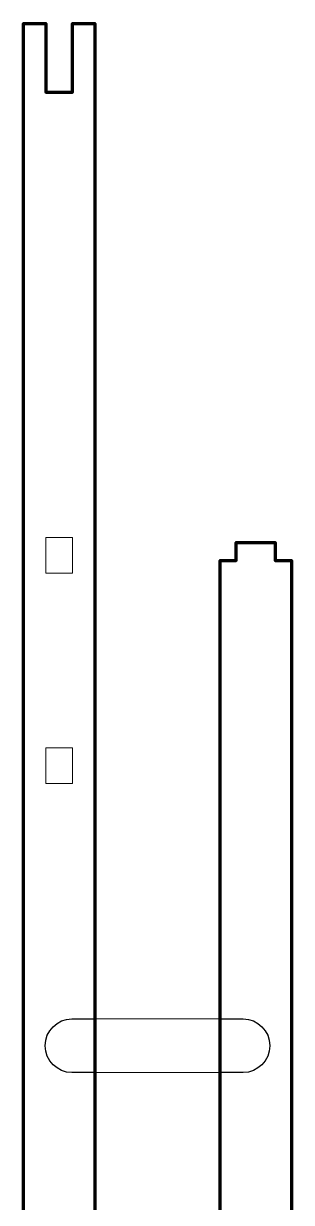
# Model space of a CAD drawing. Header units: centimetres. Extents: x -860 to -17, y -240 to 97.
# Drawn here: x -740.9 to -725.9, y 19.8 to 85.7 of the extents above; entities that cross this region are included whole.
import ezdxf

# ---------------------------------------------------------------- set-up
doc = ezdxf.new("R2010")
doc.units = ezdxf.units.CM
doc.header["$MEASUREMENT"] = 0
doc.layers.add('layer 1', color=7, linetype='Continuous')

msp = doc.modelspace()

# ---------------------------------------------------------------- linework, layer by layer
at = {"layer": 'layer 1', "color": 142, "lineweight": 20}
msp.add_lwpolyline([(-739.65795, 43.20081), (-738.15795, 43.20081), (-738.15795, 45.20081), (-739.65795, 45.20081), (-739.65795, 43.20081)], close=True, dxfattribs=at)
at = {"layer": 'layer 1', "color": 242, "lineweight": 158}
for points in [[(-740.90794, -34.32377), (-740.90794, -34.32377), (-736.90794, -34.32377), (-736.90794, -34.32377), (-736.90794, -34.32377), (-736.90794, -34.32377), (-736.90794, 85.67623), (-736.90794, 85.67623), (-736.90794, 85.67623), (-736.90794, 85.67623), (-738.15794, 85.67623), (-738.15794, 85.67623), (-738.15794, 85.67623), (-738.15794, 85.67623), (-738.15794, 81.84269), (-738.15794, 81.84269), (-738.15794, 81.84269), (-738.15794, 81.84269), (-739.65794, 81.84269), (-739.65794, 81.84269), (-739.65794, 81.84269), (-739.65794, 81.84269), (-739.65794, 85.67623), (-739.65794, 85.67623), (-739.65794, 85.67623), (-739.65794, 85.67623), (-740.90794, 85.67623), (-740.90794, 85.67623), (-740.90794, 85.67623), (-740.90794, 85.67623), (-740.90794, -34.32377), (-740.90794, -34.32377)], [(-729.90793, -34.32754), (-729.90793, -34.32754), (-725.90793, -34.32754), (-725.90793, -34.32754), (-725.90793, -34.32754), (-725.90793, -34.32754), (-725.90793, 55.67246), (-725.90793, 55.67246), (-725.90793, 55.67246), (-725.90793, 55.67246), (-726.81633, 55.67246), (-726.81633, 55.67246), (-726.81633, 55.67246), (-726.81633, 55.67246), (-726.81633, 56.67246), (-726.81633, 56.67246), (-726.81633, 56.67246), (-726.81633, 56.67246), (-728.99952, 56.67246), (-728.99952, 56.67246), (-728.99952, 56.67246), (-728.99952, 56.67246), (-728.99952, 55.67246), (-728.99952, 55.67246), (-728.99952, 55.67246), (-728.99952, 55.67246), (-729.90793, 55.67246), (-729.90793, 55.67246), (-729.90793, 55.67246), (-729.90793, 55.67246), (-729.90793, -34.32754), (-729.90793, -34.32754)]]:
    msp.add_open_spline(points, degree=3, knots=[0, 0, 0, 0, 0.11111111, 0.11111111, 0.11111111, 0.11111111, 0.22222222, 0.22222222, 0.22222222, 0.22222222, 0.33333333, 0.33333333, 0.33333333, 0.33333333, 0.44444444, 0.44444444, 0.44444444, 0.44444444, 0.55555556, 0.55555556, 0.55555556, 0.55555556, 0.66666667, 0.66666667, 0.66666667, 0.66666667, 0.77777778, 0.77777778, 0.77777778, 0.77777778, 1, 1, 1, 1], dxfattribs=at)
at = {"layer": 'layer 1', "color": 142, "lineweight": 20}
msp.add_open_spline([(-739.65795, 56.94861), (-739.65795, 56.94861), (-738.15795, 56.94861), (-738.15795, 56.94861), (-738.15795, 56.94861), (-738.15795, 56.94861), (-738.15795, 54.94861), (-738.15795, 54.94861), (-738.15795, 54.94861), (-738.15795, 54.94861), (-739.65795, 54.94861), (-739.65795, 54.94861), (-739.65795, 54.94861), (-739.65795, 54.94861), (-739.65795, 56.94861), (-739.65795, 56.94861)], degree=3, knots=[0, 0, 0, 0, 0.2, 0.2, 0.2, 0.2, 0.4, 0.4, 0.4, 0.4, 0.6, 0.6, 0.6, 0.6, 1, 1, 1, 1], dxfattribs=at)
at = {"layer": 'layer 1', "color": 142}
for points in [[(-736.90794, 27.04063), (-736.90794, 27.04063), (-736.90794, 30.04063), (-736.90794, 30.04063), (-736.90794, 30.04063), (-736.90794, 30.04063), (-738.19518, 30.04063), (-738.19518, 30.04063), (-738.19518, 30.04063), (-739.02018, 30.04063), (-739.69517, 29.36564), (-739.69517, 28.54065), (-739.69517, 28.54065), (-739.69517, 28.54065), (-739.69517, 28.54062), (-739.69517, 28.54062), (-739.69517, 28.54062), (-739.69517, 27.71563), (-739.02018, 27.04063), (-738.19518, 27.04063), (-738.19518, 27.04063), (-738.19518, 27.04063), (-736.90794, 27.04063), (-736.90794, 27.04063)], [(-729.90793, 30.04063), (-729.90793, 30.04063), (-729.90793, 27.04063), (-729.90793, 27.04063), (-729.90793, 27.04063), (-729.90793, 27.04063), (-728.62069, 27.04063), (-728.62069, 27.04063), (-728.62069, 27.04063), (-727.79569, 27.04063), (-727.1207, 27.71563), (-727.1207, 28.54062), (-727.1207, 28.54062), (-727.1207, 28.54062), (-727.1207, 28.54065), (-727.1207, 28.54065), (-727.1207, 28.54065), (-727.1207, 29.36564), (-727.79569, 30.04063), (-728.62069, 30.04063), (-728.62069, 30.04063), (-728.62069, 30.04063), (-729.90793, 30.04063), (-729.90793, 30.04063)]]:
    msp.add_open_spline(points, degree=3, knots=[0, 0, 0, 0, 0.14285714, 0.14285714, 0.14285714, 0.14285714, 0.28571429, 0.28571429, 0.28571429, 0.28571429, 0.42857143, 0.42857143, 0.42857143, 0.42857143, 0.57142857, 0.57142857, 0.57142857, 0.57142857, 0.71428571, 0.71428571, 0.71428571, 0.71428571, 1, 1, 1, 1], dxfattribs=at)
at = {"layer": 'layer 1', "color": 30, "lineweight": 20}
msp.add_open_spline([(-738.19518, 30.04063), (-738.19518, 30.04063), (-728.62069, 30.04063), (-728.62069, 30.04063), (-728.62069, 30.04063), (-727.79569, 30.04063), (-727.1207, 29.36564), (-727.1207, 28.54065), (-727.1207, 28.54065), (-727.1207, 28.54065), (-727.1207, 28.54062), (-727.1207, 28.54062), (-727.1207, 28.54062), (-727.1207, 27.71563), (-727.79569, 27.04063), (-728.62069, 27.04063), (-728.62069, 27.04063), (-728.62069, 27.04063), (-738.19518, 27.04063), (-738.19518, 27.04063), (-738.19518, 27.04063), (-739.02018, 27.04063), (-739.69517, 27.71563), (-739.69517, 28.54062), (-739.69517, 28.54062), (-739.69517, 28.54062), (-739.69517, 28.54065), (-739.69517, 28.54065), (-739.69517, 28.54065), (-739.69517, 29.36564), (-739.02018, 30.04063), (-738.19518, 30.04063)], degree=3, knots=[0, 0, 0, 0, 0.11111111, 0.11111111, 0.11111111, 0.11111111, 0.22222222, 0.22222222, 0.22222222, 0.22222222, 0.33333333, 0.33333333, 0.33333333, 0.33333333, 0.44444444, 0.44444444, 0.44444444, 0.44444444, 0.55555556, 0.55555556, 0.55555556, 0.55555556, 0.66666667, 0.66666667, 0.66666667, 0.66666667, 0.77777778, 0.77777778, 0.77777778, 0.77777778, 1, 1, 1, 1], dxfattribs=at)

doc.saveas('drawing.dxf')
